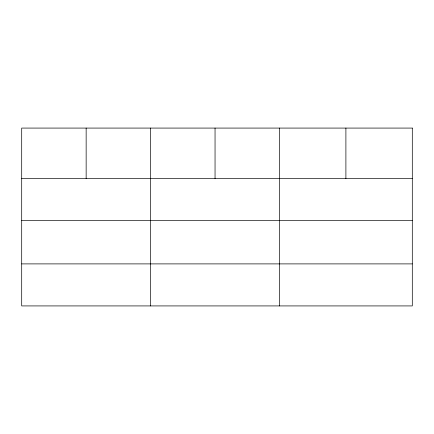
<?xml version="1.0" encoding="UTF-8"?>
<svg xmlns="http://www.w3.org/2000/svg" width="434" height="434" viewBox="0 0 434 434"><rect width="100%" height="100%" fill="white"/><g stroke="black" fill="none" stroke-linecap="round" stroke-linejoin="round"><path stroke-width="0.65" d="M21.7 178.569L412.3 178.569M21.7 220.597L412.3 220.597M21.7 263.894L412.3 263.894M345.898 128.079L345.898 178.569M279.496 128.079L279.496 305.921M215.047 128.079L215.047 178.569M150.598 128.079L150.598 305.921M86.149 128.079L86.149 178.569M412.3 128.079L21.7 128.079L21.7 305.921L412.3 305.921L412.3 128.079"/></g></svg>
